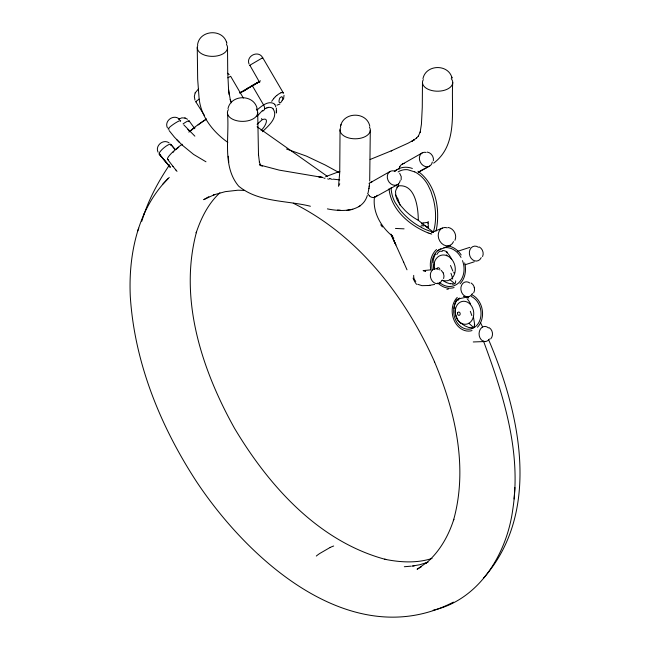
<?xml version="1.0" encoding="UTF-8"?>
<svg xmlns="http://www.w3.org/2000/svg" width="650" height="650" viewBox="0 0 650 650"><rect width="100%" height="100%" fill="white"/><g stroke="black" fill="none" stroke-linecap="round" stroke-linejoin="round"><path stroke-width="0.97" d="M340.048 129.797L339.739 172.518L338.504 186.282L339.763 183.787M422.476 82.412L422.273 107.372L421.427 124.247L420.136 132.324L420.241 131.909L418.324 136.167L418.567 135.817L416.341 138.271L416.666 137.995L412.002 141.204L414.464 139.661L408.176 143.146L391.129 150.914L391.828 150.621L370.142 159.477M452.741 82.517C450.929 109.176 458.616 144.633 433.656 163.126M276.291 113.059L276.38 108.111M426.985 227.313L418.283 220.285A51.553 42.096 60.9 0 1 405.121 210.535L400.936 205.879L397.889 201.281A15.178 12.391 60.9 0 1 395.947 196.048A17.087 13.951 60.9 0 1 395.688 193.602C394.469 189.646 398.604 187.265 398.653 184.096M474.687 324.748L473.444 316.989M418.283 220.285C418.267 208.317 415.586 184.316 399.019 185.827M369.696 180.976L370.297 130.325M433.136 610.228C479.034 599.901 506.724 554.044 512.704 509.966C521.796 452.213 503.352 394.704 483.519 341.152M514.117 498.964L514.889 487.508M276.486 111.938L276.583 110.841M369.192 186.623L369.476 183.926M433.371 160.688C434.078 156.764 431.161 152.685 427.229 152.067M455.423 308.466L455.301 309.928A16.746 16.315 16 0 0 455.902 315.38M374.538 196.519C372.304 211.469 380.477 226.086 391.649 235.487M368.103 192.79L368.997 188.037M368.924 188.638L369.265 186.046M434.314 262.592L434.192 263.534A19.362 19.078 14.9 0 0 434.395 268.954A16.672 16.348 27.7 0 0 434.525 269.433M197.576 44.655C199.615 29.746 222.982 28.413 226.736 42.949M401.148 179.798L401.221 176.589L399.677 173.282M436.085 231.043C440.456 210.21 436.256 184.275 417.934 171.243M168.025 178.677C137.662 209.276 128.302 254.759 130.301 296.562C134.558 362.911 160.509 426.359 196.528 481.65C249.088 560.844 352.519 654.103 453.424 602.119M421.501 227.557A55.429 45.256 60.9 0 0 431.86 231.668L433.363 232.042L433.802 230.539A55.469 45.289 60.9 0 0 435.508 219.464A63.611 51.935 60.9 0 0 433.363 199.071L430.909 191.254L427.927 184.957A28.218 23.043 60.9 0 0 414.7 171.811M443.625 278.566L443.999 275.957L443.276 272.984M228.004 108.558C231.148 94.128 253.963 94.128 257.116 108.558M341.071 124.581L340.462 126.531C343.168 111.572 366.827 111.329 369.817 126.254M422.971 78.658C425.815 64.35 448.297 63.684 451.969 77.789M141.789 221.268C147.786 201.021 157.836 182.227 169.577 164.775M283.514 99.385L284.034 95.298M454.943 240.313C457.283 235.129 453.806 228.467 448.207 227.459M282.23 100.457L282.571 99.182A4.396 2.624 -48.9 0 0 281.734 96.655L280.109 97.622A2.543 1.406 -60.1 0 0 279.817 98.109C279.191 99.174 278.029 103.521 280.483 102.692A2.413 1.17 -53 0 0 282.084 100.506M195.146 92.901L198.599 88.831M143.333 215.898L144.625 212.493M367.315 195.487C362.318 212.396 341.445 211.786 327.389 208.877M137.507 231.416L138.743 228.166M482.576 256.555C484.12 253.118 482.601 248.722 479.269 246.967M195.162 92.853L194.334 96.493L194.959 100.116M473.671 292.906C475.507 289.632 474.419 285.098 471.25 283.067M436.832 254.581C437.718 252.663 439.896 250.096 442.244 251.534M457.957 300.446L459.656 298.017M428.399 221.682L427.407 222.365M399.864 166.603L400.124 166.148A7.841 6.078 -89.5 0 1 401.091 164.929L422.151 152.945M256.961 116.431L262.567 110.378M490.685 338.926C493.675 335.668 492.895 329.973 489.133 327.649M483.47 578.175C541.889 511.875 519.984 413.043 488.597 339.723M257.091 124.304L262.145 119.763M260.991 130.268C264.55 128.131 270.441 116.586 262.429 119.6M162.914 184.007L169.26 177.393M219.887 192.831C208.276 203.491 201.118 218.059 196.17 232.822L196.576 231.676C178.441 298.797 201.768 369.631 234.553 428.366C269.043 486.111 318.752 541.661 385.938 559.528L384.646 559.227C400.213 562.421 416.747 563.404 432.055 558.439M169.13 142.894C163.296 138.612 154.846 145.722 158.056 152.197M275.397 96.728L274.755 97.354A9.872 1.95 -41.6 0 0 273.78 98.369M368.981 183.454L390.049 171.478M256.977 110.086C261.381 106.178 268.832 99.734 274.747 104.203M394.916 171.275C399.506 166.92 406.616 166.254 412.368 168.464M262.413 131.722C267.971 126.246 278.785 117.496 273.13 108.956M316.306 556.051L316.55 555.839A32.532 18.777 -60 0 1 319.849 553.426L330.143 547.462M276.754 95.526L277.184 95.176A7.841 2.039 -41.2 0 1 278.533 94.144L281.011 92.731M243.368 98.061L230.628 76.253L227.841 77.829M249.673 65.349L262.722 57.72L283.14 92.649M262.722 57.728L262.218 58.045M358.881 206.724L359.491 206.294M359.596 206.213L360.197 205.79M178.49 119.259L181.797 117.861L184.868 118.016M398.117 171.941L399.685 171.048A20.987 17.136 60.9 0 1 405.933 169.642A20.296 16.575 60.9 0 1 407.859 169.756L414.676 171.901M279.914 104.049L276.941 105.186M257.14 82.981L254.28 84.703M259.114 81.843L258.473 82.233M258.375 82.29L257.384 82.883L258.854 81.892L253.394 84.939M257.091 83.062L254.134 84.833M253.069 85.426L253.687 85.061M249.657 87.457L250.38 87.035M251.087 86.612L252.541 85.776M253.037 85.483L253.801 85.028M244.936 90.261L245.757 89.773M246.456 89.391L247.366 88.822M247.081 89.017L248.146 88.359M248.658 88.083L249.259 87.726M249.746 87.441L250.599 86.938M241.004 92.609L241.499 92.316M242.052 91.991L242.783 91.561M244.051 90.813L243.206 91.309A63.611 0.479 -30.3 0 0 244.92 90.269M244.286 90.675L244.701 90.423M245.408 90.009L246.049 89.627M244.043 90.342L239.541 92.966L240.874 92.211M246.967 88.636L248.048 88.01M243.596 90.618L253.492 84.858M250.307 86.718L251.802 85.832M262.348 119.641L261.519 118.552M208.861 196.69L203.718 199.664L214.687 194.521L213.346 194.976L225.257 191.653L237.981 190.206L244.684 190.418M421.387 566.776L417.097 569.254L427.042 562.331L426.018 563.298C439.506 551.826 448.476 536.039 453.814 519.317L453.391 520.674C468.423 467.618 455.227 411.06 434.379 361.473L434.598 361.944C405.332 296.579 358.524 235.633 293.296 203.222M251.972 85.759L260.553 80.844M394.818 170.844L397.434 169.39M418.194 172.453L429.642 166.091M375.529 196.861L397.548 184.624M396.589 187.176L398.645 186.03M249.86 65.26L259.724 82.566M427.619 167.074L420.168 170.942M402.261 164.003L403.569 163.491A7.703 5.947 89.4 0 1 404.463 163.377M370.151 182.536L371.467 182.024A7.841 6.053 -89.7 0 1 371.922 181.943M431.421 232.684L442.325 228.061M437.361 250.705L450.093 245.31M428.041 562.209L419.608 564.769L412.1 566.085M339.836 171.348L325.577 176.702M457.738 251.282L469.828 247.349M465.083 264.753L474.216 261.828M333.686 546.016L333.442 546.089A32.532 18.777 -60 0 0 330.143 547.479M420.989 225.972L422.305 225.591L423.296 226.111M446.883 289.372L448.484 288.974M266.841 107.876L267.995 107.664M458.193 298.967L468.804 296.668M434.614 284.44L429.26 285.407M351.203 209.69L348.579 210.096M351.512 209.625L352.812 209.357M430.154 269.921L423.231 270.603L425.587 271.383L425.238 271.156M427.18 222.406L423.272 223.015M421.964 223.21L423.134 223.031M417.682 284.286L421.98 285.659L428.545 285.496M427.863 285.586L429.934 285.317M412.831 565.996L414.302 565.825M346.954 210.291L348.27 210.145M404.324 566.727L411.125 566.166M404.072 228.841L395.46 228.443M452.782 284.172L452.977 284.164A3.998 2.941 21.8 0 0 454.716 283.636A3.989 2.933 21 0 0 455.374 282.969A8.052 5.712 34.7 0 0 455.626 280.865M473.257 341.957L485.404 341.518M471.331 328.039L471.713 328.039A3.9 2.941 27.3 0 0 473.566 327.486A3.908 2.949 26.4 0 0 474.126 326.885M337.512 210.056L338.918 210.169M339.186 210.186L340.6 210.307M339.763 179.896L333.076 179.132M322.286 177.401L318.898 176.954L322.871 177.491M322.944 177.499L279.232 170.129L260.301 165.132L262.364 166.034L259.447 164.507L260.845 165.726L259.358 162.069L259.472 162.597L258.424 154.091L258.505 155.049L257.684 112.483M310.416 206.245C286.756 200.289 258.261 202.516 238.615 186.103C221.748 165.969 229.783 136.744 227.427 112.799M450.401 283.904L446.387 282.555L442.341 280.296M469.341 327.706L464.921 325.902L460.809 323.009M286.512 149.013L306.386 156.097L325.162 164.986L338.894 172.486M431.706 234.073L430.714 233.773M185.461 118.194L187.501 119.267M184.771 117.983L185.575 118.227M430.495 233.707L429.219 233.293M429.146 233.269L428.155 232.928M427.944 232.846C409.768 225.542 391.007 209.69 389.025 188.744M205.969 161.785L193.627 154.44L182.154 145.048M227.403 73.271L229.239 74.522M327.275 176.304L257.091 126.758M433.363 232.042L427.602 227.784M392.454 237.193L393.819 238.233M426.92 227.264L427.326 227.573M227.801 142.382C213.411 132.186 201.305 117.236 199.201 99.231M449.987 279.727L454.707 283.627M179.652 119.478C174.224 113.531 163.865 120.624 167.407 127.831M468.886 323.277L473.558 327.478M194.87 136.167L183.812 124.881M441.317 270.416L443.324 273.065M169.097 130.544L174.468 137.215L182.162 145.064M187.817 129.415L190.084 131.722M176.841 139.799L179.465 142.48M170.739 144.308L175.264 149.695M159.209 154.091L170.072 167.009M170.097 167.026L159.307 154.18L170.186 167.139M170.828 144.398L175.329 149.76M175.654 169.748L177.003 171.373M395.509 194.951L397.995 199.038L399.904 205.018M262.324 57.102C257.774 50.034 245.863 56.217 249.047 64.009M167.497 159.226L173.103 166.53M172.9 166.27L175.866 170.007M189.101 120.876L194.829 128.741M380.729 224.738L382.363 226.988M274.901 104.398L275.779 106.941M195.796 101.79L204.409 115.375M252.249 85.572L263.583 104.959A5.046 2.876 59.5 0 1 264.672 108.786M457.275 318.76L455.853 315.388M231.457 102.789L230.214 99.604L230.864 101.4M480.342 322.376L482.576 326.926M391.211 234.699L403.707 262.316M391.267 234.804L395.704 244.522M390.951 234.114L395.899 244.969M403.488 261.852L406.998 269.799M451.709 76.984L452.067 78.114M226.484 42.136L226.834 43.266M230.344 99.962L228.516 89.481L229.109 94.664M421.826 223.324L422.069 224.38M474.313 287.381L474.451 287.983M428.074 222.357L428.228 223.356M199.136 98.832L197.673 79.227L197.251 47.572M228.28 156.252L228.784 162.346M228.613 90.309L227.727 72.296L227.516 47.678M283.108 93.608A7.906 1.934 -37.5 0 0 282.149 92.438A7.703 1.991 -40.4 0 0 280.971 92.788M275.348 96.72A6.703 1.633 -41 0 1 276.738 95.485M271.708 101.335A7.751 1.584 -41.4 0 1 273.788 98.638M400.229 180.513A7.564 6.175 60.9 0 1 392.665 184.876A7.564 6.175 60.9 0 1 387.368 175.581A7.564 6.175 60.9 0 1 394.932 171.218M369.428 195.926A7.524 5.964 83.4 0 0 375.537 196.893A7.751 5.899 85.4 0 0 377.219 195.244M369.476 195.837A7.906 6.378 87.4 0 1 367.664 193.383M432.331 161.98A7.564 6.175 60.9 0 1 425.067 166.457A7.564 6.175 60.9 0 1 419.388 157.714A7.564 6.175 60.9 0 1 426.099 152.401M399.88 166.611A6.703 5.249 89.5 0 0 399.246 168.228L399.035 169.106A9.872 8.003 88 0 0 398.986 169.406M433.899 268.556A13.114 10.579 75.2 0 1 444.194 255.003A13.114 10.579 75.2 0 1 455.244 270.481A13.114 10.579 75.2 0 1 442.227 280.223M432.997 262.527A20.637 19.825 -54.9 0 1 435.516 253.89M442.374 250.551A20.646 12.496 -76.7 0 1 447.468 252.257M446.314 254.865A21.645 9.051 76.4 0 1 446.948 255.726M446.241 252.013A17.298 6.191 72.9 0 1 451.75 259.488M450.483 265.468A17.477 2.576 66.2 0 1 452.782 271.001M453.749 272.171A22.612 8.361 62.6 0 1 454.098 273.26M436.922 268.71A1.893 1.527 75.2 0 1 439.912 270.018M452.717 283.839A8.897 6.638 22.3 0 1 450.458 283.514M450.954 273.26A22.262 9.709 60.6 0 1 452.709 279.094M471.291 327.754A8.816 6.784 28.6 0 1 469.381 327.381M460.704 323.131A16.746 16.608 -21.8 0 1 457.161 318.825M470.308 311.326A16.77 2.722 69.1 0 1 471.827 315.575M474.394 324.683A7.613 5.525 39 0 1 474.11 326.877M467.074 298.699A16.802 5.476 75.3 0 1 470.519 303.997M454.106 308.457A20.451 19.662 -41.6 0 1 456.552 299.739M463.442 296.498A20.475 11.611 -74.8 0 1 468.772 298.049M427.586 226.834A13.13 5.103 30.2 0 1 423.662 225.038M427.927 223.413A13.244 11.789 10.4 0 1 428.244 228.134M392.844 236.243A63.602 51.025 74.6 0 1 391.747 235.308M421.525 227.459A61.531 50.237 60.9 0 1 400.343 210.218L395.143 202.54A28.088 22.937 60.9 0 1 391.097 187.574M416.577 284.326A17.607 14.203 75.2 0 1 413.075 278.094M461.175 254.922A21.361 17.241 75.2 0 0 457.998 251.095A21.791 17.591 75.2 0 0 453.18 247.618A21.426 17.29 75.2 0 0 448.273 246.025M464.693 262.933A21.361 17.241 75.2 0 1 465.384 267.061A21.791 17.591 75.2 0 1 465.286 272.407A21.426 17.29 75.2 0 1 460.046 283.822M454.098 287.544A21.426 17.29 75.2 0 1 437.791 282.986M430.869 270.14A21.426 17.29 75.2 0 1 436.524 249.519M462.507 260.626A19.687 15.892 75.2 0 1 458.616 282.888A19.687 15.892 75.2 0 1 439.286 282.327M432.242 269.888A19.687 15.892 75.2 0 1 440.984 248.658M443.844 247.78A19.687 15.892 75.2 0 1 461.029 257.441M481.211 257.636A7.564 6.199 75.7 0 1 472.737 259.894A7.564 6.199 75.7 0 1 470.023 249.543A7.564 6.199 75.7 0 1 478.497 247.284M441.935 280.28A7.564 6.004 74.8 0 1 433.989 282.652A7.564 6.004 74.8 0 1 430.723 272.74A7.564 6.004 74.8 0 1 438.352 269.425M415.773 281.409A7.564 7.386 30.2 0 1 413.709 275.373M472.452 293.402A7.564 6.078 77.8 0 1 464.149 295.612A7.564 6.078 77.8 0 1 461.565 285.228A7.564 6.078 77.8 0 1 469.869 283.018M489.483 338.967A7.564 5.907 88 0 1 481.26 339.763A7.564 5.907 88 0 1 480.293 329.241A7.564 5.907 88 0 1 488.467 327.949M472.03 330.582A18.907 15.088 80.7 0 1 454.163 320.426A18.907 15.088 80.7 0 1 457.259 297.367M471.697 294.71A18.907 15.088 80.7 0 1 472.444 295.076A19.224 15.348 80.7 0 1 476.531 298.171A18.907 15.088 80.7 0 1 482.527 312.398A19.224 15.348 80.7 0 1 482.292 317.127A18.907 15.088 80.7 0 1 477.449 327.251M471.266 296.457A17.03 13.593 80.7 0 1 479.424 321.352A17.03 13.593 80.7 0 1 458.624 324.537A17.03 13.593 80.7 0 1 458.754 298.374M453.505 241.637A9.457 7.703 67 0 1 443.657 244.896A9.457 7.703 67 0 1 438.425 233.301A9.457 7.703 67 0 1 447.281 227.841M262.754 111.158A10.343 4.566 -52.8 0 1 264.607 109.606M264.656 108.94A9.977 5.086 -54.7 0 1 266.809 107.973M268.182 107.38A21.271 9.157 -44.1 0 1 273.203 108.891M188.841 132.104A21.426 2.706 -35.2 0 1 206.513 118.901M190.978 130.601A19.687 2.486 -35.2 0 1 194.943 127.351M198.063 124.979A19.687 2.486 -35.2 0 1 206.156 119.405M169.26 129.017A7.564 1.056 -34.2 0 1 173.42 124.288A7.564 1.056 -34.2 0 1 180.375 121.339M183.081 123.882A7.564 1.121 -36.1 0 1 188.857 121.607M160.014 154.286A7.564 1.812 -40 0 1 164.028 147.713A7.564 1.812 -40 0 1 170.779 145.373M168.618 159.64A18.907 3.274 -37.2 0 1 182.154 144.211M172.868 152.433A17.03 2.949 -37.2 0 1 173.851 151.482M176.134 149.411A17.03 2.949 -37.2 0 1 178.742 147.241M196.276 101.684A9.457 0.552 -32.4 0 1 199.054 99.19M451.222 78.65A15.129 8.734 0 0 1 438.514 91.187A15.129 8.734 0 0 1 423.312 79.609M369.468 127.205A15.129 8.734 0 0 1 355.355 138.799A15.129 8.734 0 0 1 340.762 127.4M329.233 178.457A15.129 14.739 -77.8 0 1 332.223 179.457M324.001 178.295A15.129 14.739 -77.8 0 1 325.049 178.173M256.319 109.013A15.129 8.734 0 0 1 243.1 121.371A15.129 8.734 0 0 1 228.377 109.59M327.681 178.831A15.129 12.017 -82.5 0 1 328.437 179.294M226.436 44.379A15.129 8.734 0 0 1 213.281 56.347A15.129 8.734 0 0 1 197.771 45.362M329.745 178.352A15.129 1.844 -56 0 1 329.631 178.986M423.979 270.66L423.272 270.538L424.019 270.684M260.553 165.352L259.959 164.255L260.463 165.295M455.715 308.084A11.57 9.23 80.7 0 0 466.099 324.228A11.57 9.23 80.7 0 0 471.575 306.02A11.57 9.23 80.7 0 0 455.715 308.084M457.608 312.934A1.674 1.333 80.7 0 0 459.006 315.364A1.674 1.333 80.7 0 0 459.924 312.804A1.674 1.333 80.7 0 0 457.608 312.934"/></g></svg>
